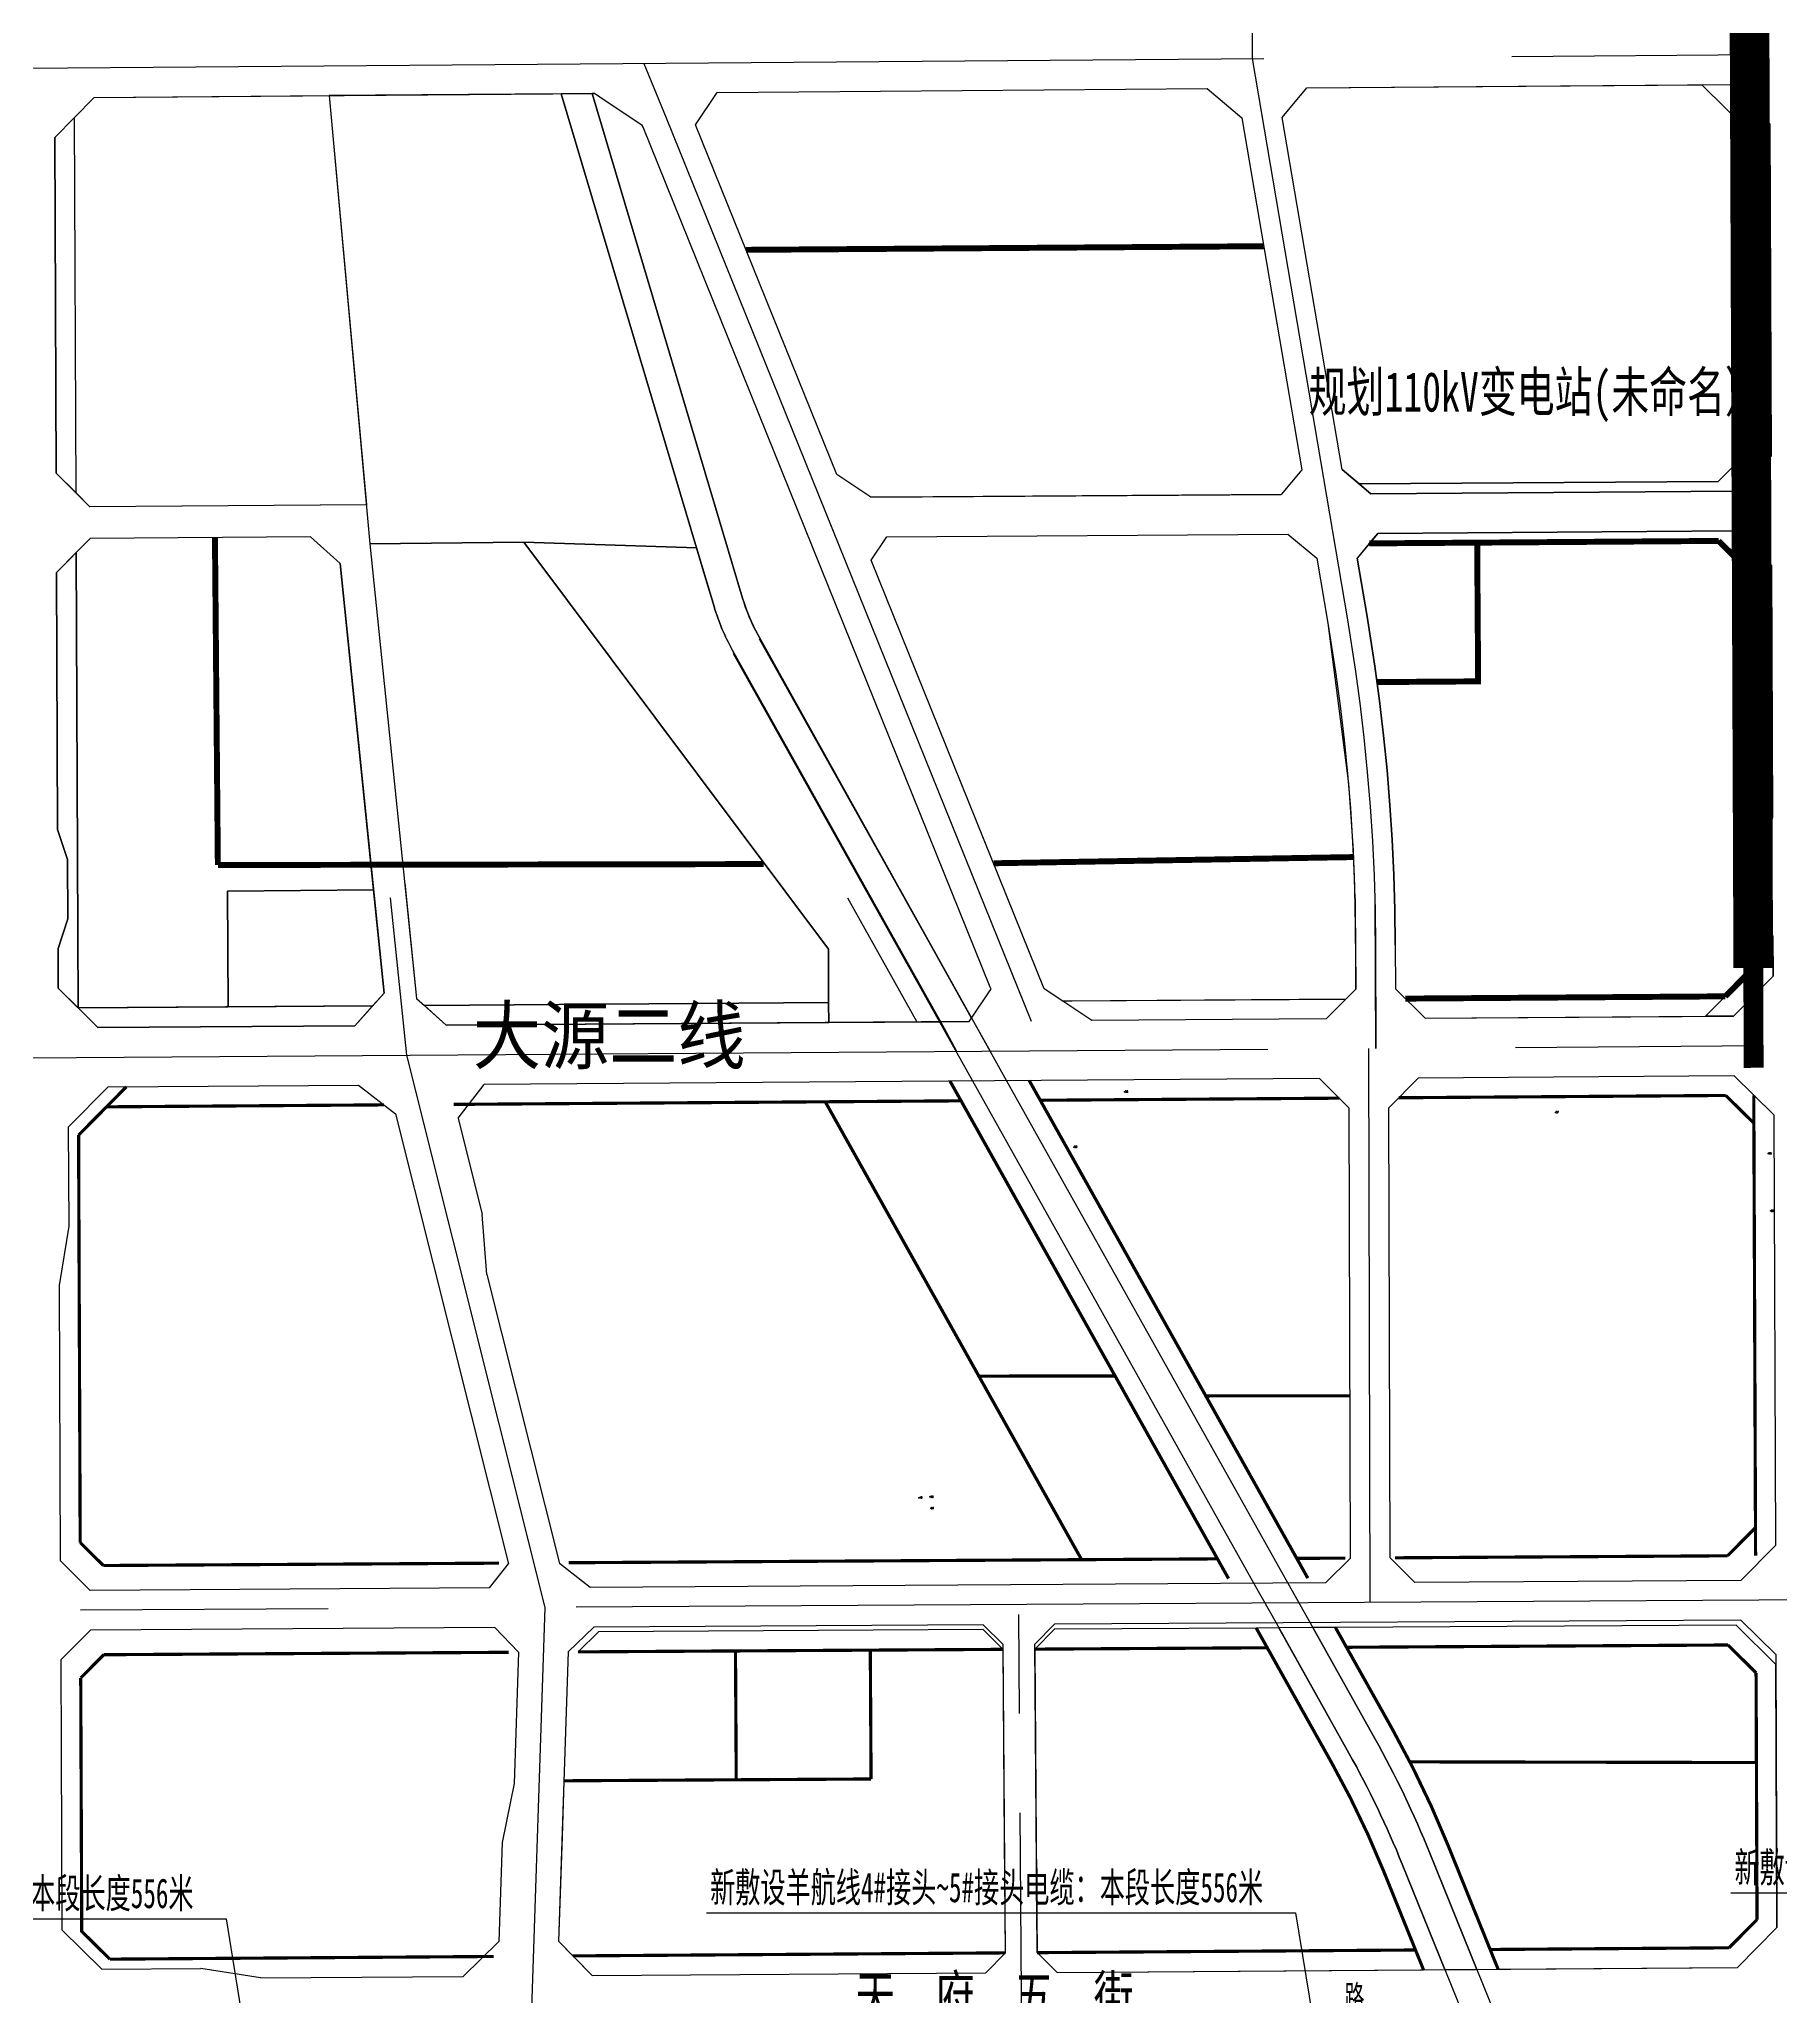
# Model space of a CAD drawing. Header units: inches. Extents: x 18881 to 228805, y 6048 to 210487.
# Drawn here: x 216483 to 217361, y 205409 to 206397 of the extents above; entities that cross this region are included whole.
import ezdxf

# ---------------------------------------------------------------- set-up
doc = ezdxf.new("R2010")
doc.units = ezdxf.units.IN
doc.header["$LTSCALE"] = 10
doc.header["$MEASUREMENT"] = 0
for name, pattern in [('CENTER', [2, 1.25, -0.25, 0.25, -0.25]), ('DASHED', [0.75, 0.5, -0.25]), ('DASHEDX2', [1.5, 1, -0.5])]:
    doc.linetypes.add(name, pattern=pattern)
for name, color, linetype in [('110kV羊航线现状', 7, 'Continuous'), ('1名称', 7, 'Continuous'), ('1地块界线', 7, 'DASHEDX2'), ('1河流-岸线', 4, 'Continuous'), ('1道路中线', 7, 'CENTER'), ('1道路名称', 7, 'Continuous'), ('1道路红线', 7, 'Continuous'), ('80m线', 7, 'DASHED'), ('B-C', 233, 'Continuous'), ('B-C2', 220, 'Continuous'), ('B-C53', 241, 'Continuous'), ('B-E1', 151, 'Continuous'), ('B-G12', 102, 'Continuous'), ('B-R2', 51, 'Continuous'), ('B-R21', 51, 'Continuous'), ('Error_Layer', 7, 'Continuous'), ('g规划电缆隧道', 1, 'Continuous'), ('ZDH', 1, 'Continuous'), ('粘贴', 7, 'Continuous'), ('防护绿地', 5, 'Continuous')]:
    doc.layers.add(name, color=color, linetype=linetype)
doc.styles.add('GTF_XW', font='', dxfattribs={"width": 0.85})
doc.styles.add('HZ', font='rs.shx', dxfattribs={"width": 0.8, "bigfont": 'hztxt.shx'})
doc.styles.add('LY', font='simhei.ttf', dxfattribs={"height": 110})
doc.styles.add('宋体', font='', dxfattribs={"width": 0.9})
doc.styles.get('GTF_XW').set_extended_font_data('SimSun')
doc.styles.get('宋体').set_extended_font_data('SimSun')

msp = doc.modelspace()

# ---------------------------------------------------------------- linework, layer by layer
at = {"layer": '110kV羊航线现状', "color": 0}
for p, q in [((217336.18, 205461.77), (217633.38, 205461.77)), ((216280.07, 205448.7), (216577.26, 205448.7)), ((216577.26, 205448.7), (216588.7, 205378.19, 0.11)), ((216819.53, 205451.68), (217116.72, 205451.68)), ((217116.72, 205451.68), (217128.17, 205381.17, 0.11))]:
    msp.add_line(p, q, dxfattribs=at)
at = {"layer": '1地块界线', "color": 8, "ltscale": 20, "const_width": 1.6, "flags": 128}
for points in [[(216942.39, 205871.37), (217082.88, 205620.37)], [(216982.35, 205871.65), (217122.86, 205620.61)], [(216526.93, 205868.45), (216502.87, 205844.12)], [(216947.97, 205861.41), (216692.05, 205859.61)], [(217138.74, 205862.75), (216987.92, 205861.69)], [(217168.74, 205862.96), (217333.67, 205864.12)], [(217347.85, 205850.1), (217333.67, 205864.12)], [(217347.79, 205864.22), (217348.71, 205631.96)], [(216516.97, 205858.38), (216656.91, 205859.37)], [(216879.48, 205860.93), (217008.77, 205629.93)], [(216503.68, 205638.54), (216502.87, 205844.12)], [(217025.66, 205722.6), (216956.94, 205722.53)], [(217144.12, 205712.62), (217071.4, 205712.54)], [(217334.56, 205631.88), (217348.66, 205646.12)], [(216515.35, 205626.98), (216503.68, 205638.54)], [(216714.88, 205628.17), (216515.35, 205626.98)], [(217077.3, 205630.34), (216750.03, 205628.38)], [(217166.82, 205630.87), (217334.56, 205631.88)], [(216969.23, 205584.69), (216754.83, 205583.41)], [(217102.41, 205585.49), (216985.23, 205584.79)], [(217334.77, 205586.88), (217142.38, 205585.73)], [(217348.95, 205572.83), (217334.77, 205586.88)], [(216515.56, 205581.98), (216503.95, 205570.26)], [(216719.83, 205583.2), (216515.56, 205581.98)], [(216834.58, 205518.89), (216834.19, 205583.89)], [(216902.58, 205519.29), (216902.19, 205584.29)], [(216503.95, 205570.26), (216504.46, 205442.41), (216518.63, 205428.39)], [(217348.95, 205572.83), (217349.44, 205448.38)], [(217174.34, 205527.93), (217349.13, 205527.58)], [(216902.58, 205519.29), (216747.65, 205518.37)], [(217335.34, 205434.12), (217349.44, 205448.38)], [(216518.63, 205428.39), (216712.16, 205429.75)], [(216752.16, 205430.03), (216970.31, 205431.56)], [(216986.31, 205431.67), (217177.18, 205433.01)], [(217214.82, 205433.27), (217335.34, 205434.12)]]:
    msp.add_lwpolyline(points, dxfattribs=at)
at = {"layer": '1地块界线', "color": 8, "ltscale": 20, "const_width": 1.6}
msp.add_lwpolyline([(217141.82, 205630.72), (217117.28, 205630.58)], dxfattribs=at)
at = {"layer": '1地块界线', "color": 8, "ltscale": 20, "const_width": 1.6, "flags": 128}
for points in [[(217096.83, 205595.45), (217134.87, 205527.49, -0.031618), (217161.22, 205472.52), (217181.21, 205423.04)], [(217136.8, 205595.69), (217165.41, 205544.59, -0.031618), (217193.67, 205485.63), (217218.85, 205423.3)]]:
    msp.add_lwpolyline(points, format="xyb", dxfattribs=at)
at = {"layer": '1河流-岸线', "color": 8, "lineweight": 5}
for p, q in [((216764.19, 206309.31), (216746.26, 206369.45)), ((216764.19, 206309.31), (216746.26, 206369.45)), ((216823.38, 206110.76), (216746.26, 206369.45)), ((216823.38, 206110.76), (216746.26, 206369.45)), ((216779.84, 206309.31), (216761.88, 206369.58)), ((216837.75, 206115.04), (216761.88, 206369.58)), ((216832.59, 206088.96), (216939.39, 205898.15))]:
    msp.add_line(p, q, dxfattribs=at)
at = {"layer": '1河流-岸线', "color": 8, "ltscale": 2}
for p, q in [((216823.38, 206110.76), (216746.26, 206369.45)), ((216837.75, 206115.04), (216761.88, 206369.58)), ((216832.59, 206088.96), (216939.39, 205898.15))]:
    msp.add_line(p, q, dxfattribs=at)
at = {"layer": '1河流-岸线', "color": 8, "lineweight": 5}
for points in [[(216819.24, 206124.66), (216819.24, 206124.66)], [(216819.24, 206124.66), (216819.24, 206124.66)], [(216834.92, 206124.53), (216834.92, 206124.53)], [(216834.92, 206124.53), (216834.92, 206124.53)]]:
    msp.add_lwpolyline(points, dxfattribs=at)
at = {"layer": '1河流-岸线', "color": 8}
for points in [[(216845.68, 206096.29), (216954.21, 205901.45)], [(216846.18, 206094.46), (216954.21, 205901.45)], [(216833.09, 206087.14), (216937.08, 205901.33)], [(216902.07, 205963.88), (216937.08, 205901.33)], [(216902.07, 205963.88), (216937.08, 205901.33)], [(216902.07, 205963.88), (216937.08, 205901.33)], [(216919.26, 205963.88), (216954.21, 205901.45)], [(216919.26, 205963.88), (216954.21, 205901.45)], [(216919.26, 205963.88), (216954.21, 205901.45)], [(216953.81, 205871.45), (217095.7, 205617.95)], [(216970.93, 205871.57), (217112.83, 205618.05)]]:
    msp.add_lwpolyline(points, dxfattribs=at)
at = {"layer": '1河流-岸线', "color": 8, "linetype": 'DASHEDX2', "ltscale": 6}
for points in [[(216937.08, 205901.33), (216945.45, 205886.39)], [(216937.08, 205901.33), (216953.81, 205871.45)], [(216937.08, 205901.33), (216953.81, 205871.45)], [(216954.21, 205901.45), (216962.57, 205886.51)], [(216954.21, 205901.45), (216962.57, 205886.51)], [(216954.21, 205901.45), (216970.93, 205871.57)], [(216954.21, 205901.45), (216970.93, 205871.57)], [(216939.39, 205898.15), (216945.74, 205886.39)], [(217095.7, 205617.95), (217106.85, 205598.01)], [(217112.83, 205618.05), (217123.99, 205598.12)], [(217191.96, 205423.11), (217204.04, 205393.2)], [(217208.09, 205423.23), (217220.17, 205393.31)]]:
    msp.add_lwpolyline(points, dxfattribs=at)
at = {"layer": '1河流-岸线', "color": 8}
for points in [[(217106.85, 205598.01), (217143.59, 205532.38, -0.031618), (217170.49, 205476.27), (217191.96, 205423.11)], [(217123.99, 205598.12), (217156.68, 205539.7, -0.031618), (217184.4, 205481.89), (217208.09, 205423.23)]]:
    msp.add_lwpolyline(points, format="xyb", dxfattribs=at)
at = {"layer": '1河流-岸线', "color": 8, "lineweight": 5}
for radius in [107.5, 92.5]:
    msp.add_arc((216926.4, 206141.47), radius, 196.59958, 209.23558, dxfattribs=at)
at = {"layer": '1河流-岸线', "color": 8, "ltscale": 2}
for radius in [107.5, 92.5]:
    msp.add_arc((216926.4, 206141.47), radius, 196.59958, 209.23558, dxfattribs=at)
at = {"layer": '1道路中线', "color": 8, "ltscale": 50}
for p, q in [((216660.09, 205963.88), (216668.22, 205884.45)), ((217378.8, 205609.64), (216478.82, 205604.26))]:
    msp.add_line(p, q, dxfattribs=at)
at = {"layer": '1道路中线', "color": 8, "linetype": 'CENTER', "ltscale": 20}
msp.add_line((216979.57, 205252.25), (216977.08, 205607.24), dxfattribs=at)
at = {"layer": '1道路中线', "color": 8, "ltscale": 50}
for points in [[(217093.61, 206886.06), (217094.72, 206387.23), (217133.77, 206157.49), (217142.86, 206104.03), (217142.86, 206104.03), (217146.75, 206079.24), (217149.09, 206061.95), (217151.13, 206044.62), (217152.87, 206027.25), (217154.3, 206009.85), (217155.43, 205992.44), (217156.26, 205975), (217156.78, 205957.56), (217156.99, 205940.11), (217157.18, 205887.88)], [(215461.69, 206374.22), (216475.73, 206382.3), (217375.71, 206389.47), (217980.01, 206393.68), (218010.23, 206393.9), (218375.68, 206396.45)], [(216788.05, 206384.79), (216788.05, 206384.79), (216788.05, 206384.79), (216799.16, 206357.25), (216983.3, 205901.66), (216983.3, 205901.66), (216983.3, 205901.66), (216983.3, 205901.66)], [(217157.18, 205887.88), (217156.91, 205963.59)], [(217157.18, 205887.88), (217156.91, 205963.59)], [(217157.18, 205887.88), (217156.91, 205963.59)], [(217157.18, 205887.88), (217156.91, 205963.59)], [(217157.18, 205887.88), (217156.91, 205963.59)], [(215274.27, 205874.66), (216477.71, 205883.11), (217377.69, 205889.43)], [(216353.62, 205882.24), (216477.71, 205883.11), (217377.69, 205889.43)], [(216353.62, 205882.24), (216477.71, 205883.11), (217377.69, 205889.43)], [(216353.62, 205882.24), (216477.71, 205883.11), (217377.69, 205889.43)], [(216353.62, 205882.24), (216477.71, 205883.11), (217377.69, 205889.43)], [(216399.78, 205882.56), (216477.71, 205883.11), (217377.69, 205889.43)], [(216668.22, 205884.45), (216738.09, 205605.81)], [(217154.38, 205608.3), (217153.68, 205887.85)], [(216738.09, 205605.81), (216716.66, 204969.75), (216699.52, 204460.72)]]:
    msp.add_lwpolyline(points, dxfattribs=at)
at = {"layer": '1道路红线', "color": 8}
for p, q in [((216490.87, 206347.42), (216510.79, 206367.58)), ((216510.79, 206367.58), (216763.15, 206369.59)), ((216825.02, 206370.08), (217072.14, 206372.05)), ((217072.14, 206372.05), (217089.65, 206357.38)), ((217109.91, 206357.54), (217122.39, 206372.45)), ((217122.39, 206372.45), (217335.77, 206374.15)), ((217355.85, 206354.31), (217335.77, 206374.15)), ((217089.65, 206357.38), (217119.85, 206179.73)), ((217140.11, 206179.88), (217109.91, 206357.54)), ((216491.54, 206177.99), (216490.87, 206347.42)), ((217356.52, 206186.56), (217355.85, 206354.31)), ((216508.61, 206161.1), (216491.54, 206177.99)), ((217119.85, 206179.73), (217109.44, 206167.32)), ((217140.11, 206179.88), (217154.7, 206167.64)), ((217339.09, 206168.94), (217356.52, 206186.56)), ((217154.7, 206167.64), (217339.09, 206168.94)), ((216647.84, 206162.08), (216508.61, 206161.1)), ((217339.16, 206148.94), (217158.1, 206147.66)), ((217356.73, 206131.56), (217339.16, 206148.94)), ((216491.74, 206127.99), (216508.67, 206145.1)), ((216619.76, 206145.88), (216508.67, 206145.1)), ((216619.76, 206145.88), (216634.79, 206132.41)), ((217112.84, 206147.35), (217127.43, 206135.11)), ((217158.1, 206147.66), (217147.69, 206135.25)), ((216634.79, 206132.41), (216656.97, 205915.79)), ((217127.43, 206135.11), (217133, 206102.35)), ((217152.72, 206105.7), (217147.69, 206135.25)), ((217357.24, 206004.29), (217356.73, 206131.56)), ((216492.25, 205998.21), (216491.74, 206127.99)), ((217352.3, 205989.27), (217357.24, 206004.29)), ((216497.31, 205983.23), (216492.25, 205998.21)), ((216497.43, 205953.23), (216497.31, 205983.23)), ((217352.42, 205959.27), (217352.3, 205989.27)), ((217352.42, 205959.27), (217352.4, 205963.88)), ((216492.49, 205938.21), (216497.43, 205953.23)), ((216492.49, 205938.21), (216497.43, 205953.23)), ((217352.42, 205959.27), (217357.48, 205944.29)), ((217352.42, 205959.27), (217357.48, 205944.29)), ((217357.56, 205924.29), (217357.48, 205944.29)), ((217357.56, 205924.29), (217357.48, 205944.29)), ((216492.57, 205918.21), (216492.49, 205938.21)), ((216492.57, 205918.21), (216492.49, 205938.21)), ((217146.99, 205940.07), (217147.08, 205917.81)), ((217146.99, 205940.07), (217147.08, 205917.81)), ((217166.99, 205940.14), (217167.07, 205917.95)), ((217166.99, 205940.14), (217167.07, 205917.95)), ((217337.64, 205904.15), (217357.56, 205924.29)), ((217337.64, 205904.15), (217357.56, 205924.29)), ((216512.65, 205898.35), (216492.57, 205918.21)), ((216512.65, 205898.35), (216492.57, 205918.21)), ((216656.97, 205915.79), (216642.16, 205899.26)), ((216673.34, 205913.06), (216688.26, 205899.59)), ((217147.08, 205917.81), (217132.13, 205902.7)), ((217147.08, 205917.81), (217132.13, 205902.7)), ((217167.07, 205917.95), (217182.13, 205903.05)), ((217167.07, 205917.95), (217182.13, 205903.05)), ((216952.13, 205901.44), (216734.13, 205899.91)), ((217132.13, 205902.7), (217014.01, 205901.87)), ((217182.13, 205903.05), (217337.64, 205904.15)), ((217182.13, 205903.05), (217337.64, 205904.15)), ((216642.16, 205899.26), (216512.65, 205898.35)), ((216734.13, 205899.91), (216688.36, 205899.59)), ((217358.91, 205582.02), (217359.46, 205444.29))]:
    msp.add_line(p, q, dxfattribs=at)
for points in [[(216902.43, 206165.87), (217109.44, 206167.32)], [(216910.48, 206145.93), (217112.84, 206147.35)], [(217133, 206102.35), (217136.86, 206077.82), (217139.17, 206060.69), (217141.19, 206043.53), (217142.91, 206026.34), (217144.33, 206009.12), (217145.45, 205991.88), (217146.26, 205974.62), (217146.78, 205957.35), (217146.99, 205940.07)], [(217166.99, 205940.14), (217166.78, 205957.77), (217166.25, 205975.39), (217165.42, 205993), (217164.28, 206010.59), (217162.83, 206028.16), (217161.07, 206045.7), (217159.01, 206063.2), (217156.65, 206080.67), (217152.72, 206105.7)], [(216667.37, 205971.29), (216673.34, 205913.06)], [(216497.39, 205963.88), (216497.43, 205953.23)], [(216497.39, 205963.88), (216497.43, 205953.23)], [(216656.97, 205915.79), (216651.63, 205967.92)], [(216656.97, 205915.79), (216652.05, 205963.88)], [(216656.97, 205915.79), (216652.05, 205963.88)], [(216668.13, 205963.88), (216673.34, 205913.06)], [(216668.13, 205963.88), (216673.34, 205913.06)], [(217146.58, 205963.88), (217146.78, 205957.35), (217146.99, 205940.07)], [(217146.58, 205963.88), (217146.78, 205957.35), (217146.99, 205940.07)], [(217147.08, 205917.81), (217146.91, 205963.56)], [(217147.08, 205917.81), (217146.91, 205963.56)], [(217352.42, 205959.27), (217352.4, 205963.88)], [(217352.42, 205959.27), (217352.4, 205963.88)], [(217352.42, 205959.27), (217352.4, 205963.88)], [(217352.42, 205959.27), (217352.4, 205963.88)], [(216492.49, 205938.21), (216497.43, 205953.23)], [(216492.49, 205938.21), (216497.43, 205953.23)], [(216492.49, 205938.21), (216497.43, 205953.23)], [(217352.42, 205959.27), (217357.48, 205944.29)], [(217352.42, 205959.27), (217357.48, 205944.29)], [(217352.42, 205959.27), (217357.48, 205944.29)], [(217352.42, 205959.27), (217357.48, 205944.29)], [(217357.56, 205924.29), (217357.48, 205944.29)], [(217357.56, 205924.29), (217357.48, 205944.29)], [(217357.56, 205924.29), (217357.48, 205944.29)], [(217357.56, 205924.29), (217357.48, 205944.29)], [(216492.57, 205918.21), (216492.49, 205938.21)], [(216492.57, 205918.21), (216492.49, 205938.21)], [(216492.57, 205918.21), (216492.49, 205938.21)], [(217146.99, 205940.07), (217147.08, 205917.81)], [(217166.99, 205940.14), (217167.07, 205917.95)], [(217337.64, 205904.15), (217357.56, 205924.29)], [(217337.64, 205904.15), (217357.56, 205924.29)], [(217337.64, 205904.15), (217357.56, 205924.29)], [(217337.64, 205904.15), (217357.56, 205924.29)], [(216512.65, 205898.35), (216492.57, 205918.21)], [(216512.65, 205898.35), (216492.57, 205918.21)], [(216512.65, 205898.35), (216492.57, 205918.21)], [(216673.34, 205913.06), (216688.26, 205899.59)], [(216673.34, 205913.06), (216688.26, 205899.59)], [(216673.34, 205913.06), (216688.26, 205899.59)], [(217147.08, 205917.81), (217132.13, 205902.7)], [(217147.08, 205917.81), (217132.13, 205902.7)], [(217147.08, 205917.81), (217132.13, 205902.7)], [(217167.07, 205917.95), (217182.13, 205903.05)], [(217182.13, 205903.05), (217167.07, 205917.95)], [(217182.13, 205903.05), (217167.07, 205917.95)], [(217182.13, 205903.05), (217337.64, 205904.15)], [(217182.13, 205903.05), (217337.64, 205904.15)], [(217182.13, 205903.05), (217337.64, 205904.15)], [(217182.13, 205903.05), (217337.64, 205904.15)], [(216642.16, 205899.26), (216512.65, 205898.35)], [(216642.16, 205899.26), (216512.65, 205898.35)], [(216642.16, 205899.26), (216512.65, 205898.35)], [(217128.71, 205872.68), (216707.49, 205869.72)], [(217143.75, 205857.78), (217128.71, 205872.68)], [(217178.71, 205873.03), (217163.75, 205857.92)], [(217178.71, 205873.03), (217337.75, 205874.15)], [(217357.83, 205854.29), (217337.75, 205874.15)], [(216517.77, 205868.39), (216497.85, 205848.25)], [(216517.77, 205868.39), (216644.11, 205869.28), (216662.76, 205854.83), (216719.67, 205627.84)], [(216694.24, 205852.62), (216707.49, 205869.72)], [(216694.24, 205852.62), (216706.4, 205804.12)], [(217144.32, 205630.74), (217143.75, 205857.78)], [(217164.32, 205630.86), (217163.75, 205857.92)], [(217357.83, 205854.29), (217358.69, 205637.02)], [(216498.05, 205798.25), (216497.85, 205848.25)], [(216708.85, 205773.81), (216706.4, 205804.12)], [(216493.17, 205768.23), (216498.05, 205798.25)], [(216708.85, 205773.81), (216745.41, 205628)], [(216493.72, 205629.35), (216493.17, 205768.23)], [(217341.26, 205619.42), (217358.69, 205637.02)], [(216508.78, 205614.44), (216493.72, 205629.35)], [(216710.21, 205615.64), (216719.67, 205627.84)], [(216760.95, 205615.95), (216745.41, 205628)], [(217131.86, 205618.16), (217144.32, 205630.74)], [(217176.85, 205618.43), (217164.32, 205630.86)], [(216710.21, 205615.64), (216508.78, 205614.44)], [(217131.86, 205618.16), (216760.95, 205615.95)], [(217341.26, 205619.42), (217176.85, 205618.43)], [(216712.74, 205595.66), (216508.86, 205594.44)], [(216712.74, 205595.66), (216724.82, 205583.24)], [(216762.76, 205595.96), (216749.84, 205583.39)], [(216959.15, 205597.13), (216762.76, 205595.96)], [(216959.15, 205597.13), (216969.22, 205587.19)], [(216995.15, 205597.35), (216985.22, 205587.29)], [(217341.34, 205599.42), (216995.15, 205597.35)], [(217341.34, 205599.42), (217358.91, 205582.02)], [(216508.86, 205594.44), (216493.92, 205579.35)], [(216970.31, 205431.56), (216969.22, 205587.19)], [(216986.31, 205431.67), (216985.22, 205587.29)], [(216493.92, 205579.35), (216494.46, 205443.22)], [(216724.82, 205583.24), (216722.59, 205517.04)], [(216749.84, 205583.39), (216744.92, 205437.46)], [(216722.59, 205517.04), (216716.58, 205487.22)], [(216716.58, 205487.22), (216714.9, 205437.25)], [(216514.53, 205423.36), (216494.46, 205443.22)], [(216714.9, 205437.25), (216696.81, 205419.64)], [(216744.92, 205437.46), (216761.83, 205420.1)], [(217339.54, 205424.15), (217359.46, 205444.29)], [(216970.31, 205431.56), (216960.38, 205421.49)], [(216986.31, 205431.67), (216996.38, 205421.74)], [(216514.53, 205423.36), (216564.53, 205423.71)], [(216594.57, 205418.92), (216564.53, 205423.71)], [(216594.57, 205418.92), (216696.81, 205419.64)], [(216761.83, 205420.1), (216960.38, 205421.49)], [(216996.38, 205421.74), (217339.54, 205424.15)]]:
    msp.add_lwpolyline(points, dxfattribs=at)
at = {"layer": '80m线', "color": 8, "ltscale": 150, "const_width": 3, "flags": 128}
for points in [[(216839.5, 206290.72), (217100.67, 206292.55)], [(216571.65, 206145.55), (216573.12, 205980.36)], [(217330.06, 206143.87), (217153.88, 206142.63)], [(217157.73, 206072.66), (217208.77, 206073.02), (217208.28, 206143.02)], [(217346.75, 206127.37), (217330.06, 206143.87)], [(217347.54, 205928.38), (217346.75, 206127.37)], [(216848.33, 205980.85), (216573.12, 205980.36)], [(217145.97, 205984.38), (216964.42, 205981.25)], [(217333.43, 205914.12), (217347.54, 205928.38)], [(217172.09, 205912.98), (217333.43, 205914.12)]]:
    msp.add_lwpolyline(points, dxfattribs=at)
at = {"layer": 'B-C', "color": 8}
for points in [[(217161.22, 205472.52, 0.031618), (217134.87, 205527.49), (217102.41, 205585.49), (216985.23, 205584.79), (216985.91, 205488.12), (216986.31, 205431.67), (217177.18, 205433.01)], [(217349.13, 205527.58), (217174.34, 205527.93, -0.022478), (217193.67, 205485.63), (217214.82, 205433.27), (217335.34, 205434.12), (217349.44, 205448.38)]]:
    msp.add_lwpolyline(points, format="xyb", close=True, dxfattribs=at)
msp.add_lwpolyline([(216969.91, 205488.26), (216969.23, 205584.69), (216902.19, 205584.29), (216902.58, 205519.29), (216747.65, 205518.37), (216746.7, 205490.23), (216744.92, 205437.46), (216752.16, 205430.03), (216970.31, 205431.56)], close=True, dxfattribs=at)
at = {"layer": 'B-C2', "color": 8}
msp.add_lwpolyline([(217122.39, 206372.45), (217321.66, 206374.04), (217345.87, 206350.12), (217346.5, 206190.65), (217329.9, 206173.87), (217148.79, 206172.6), (217140.11, 206179.88), (217109.91, 206357.54)], close=True, dxfattribs=at)
at = {"layer": 'B-C53', "color": 8}
msp.add_lwpolyline([(217348.95, 205572.83), (217334.77, 205586.88), (217142.38, 205585.73), (217165.41, 205544.59, -0.009133), (217174.34, 205527.93), (217349.13, 205527.58)], format="xyb", close=True, dxfattribs=at)
at = {"layer": 'B-E1', "color": 8}
for points in [[(216761.88, 206369.58), (216746.26, 206369.45), (216814.53, 206140.45), (216823.38, 206110.76, 0.055191), (216832.59, 206088.96), (216937.61, 205901.34), (216952.13, 205901.44), (216953.27, 205903.14), (216845.5, 206096.62, -0.055191), (216837.75, 206115.04)], [(217156.68, 205539.7), (217125.38, 205595.63), (217108.25, 205595.52), (217143.59, 205532.38, -0.031618), (217170.49, 205476.27), (217191.96, 205423.11), (217208.09, 205423.23), (217184.4, 205481.89, 0.031618)]]:
    msp.add_lwpolyline(points, format="xyb", close=True, dxfattribs=at)
at = {"layer": 'B-G12', "color": 8}
for points in [[(216814.53, 206140.45), (216746.26, 206369.45), (216629.25, 206368.52), (216649.85, 206142.43), (216727.46, 206143.25)], [(217321.66, 206374.04), (217335.77, 206374.15), (217355.85, 206354.31), (217356.52, 206186.56), (217339.09, 206168.94), (217154.7, 206167.64), (217148.79, 206172.6), (217329.9, 206173.87), (217346.5, 206190.65), (217345.87, 206350.12)], [(216500.83, 206357.5), (216490.87, 206347.42), (216491.54, 206177.99), (216501.58, 206168.06)], [(217339.16, 206148.94), (217356.73, 206131.56), (217357.24, 206004.29), (217352.3, 205989.27), (217352.42, 205959.27), (217357.48, 205944.29), (217357.56, 205924.29), (217337.64, 205904.15), (217323.47, 205904.05), (217347.54, 205928.38), (217347.4, 205964.22), (217347.16, 206024.22), (217346.75, 206127.37), (217330.06, 206143.87), (217153.88, 206142.63), (217158.1, 206147.66)], [(216492.57, 205918.21), (216502.61, 205908.28), (216501.7, 206138.06), (216491.74, 206127.99), (216492.25, 205998.21), (216497.31, 205983.23), (216497.43, 205953.23), (216492.49, 205938.21)], [(216999.23, 205911.77), (217004.07, 205911.8), (217141.09, 205912.77), (217142.09, 205912.77), (217132.13, 205902.7), (217014.01, 205901.87)], [(216651.18, 205909.33), (216502.61, 205908.28), (216512.65, 205898.35), (216642.16, 205899.26)], [(216881.14, 205910.94), (216677.27, 205909.51), (216688.26, 205899.59), (216734.13, 205899.91), (216881.21, 205900.94)], [(217096.83, 205595.45), (216995.16, 205594.85), (216985.23, 205584.79), (217102.41, 205585.49)], [(217358.93, 205577.02), (217338.85, 205596.9), (217136.8, 205595.69), (217142.38, 205585.73), (217334.77, 205586.88), (217348.95, 205572.83), (217349.44, 205448.38), (217335.34, 205434.12), (217214.82, 205433.27), (217218.85, 205423.3), (217339.54, 205424.15), (217359.46, 205444.29)], [(216959.16, 205594.63), (216765.17, 205593.47), (216754.83, 205583.41), (216969.23, 205584.69)], [(216970.31, 205431.56), (216752.16, 205430.03), (216761.83, 205420.1), (216960.38, 205421.49)], [(217177.18, 205433.01), (216986.31, 205431.67), (216996.38, 205421.74), (217181.21, 205423.04)]]:
    msp.add_lwpolyline(points, close=True, dxfattribs=at)
for points in [[(216787.57, 206352.57), (216787.2, 206353.5), (216765.81, 206367.81), (216763.15, 206369.59), (216761.88, 206369.58), (216834.92, 206124.53), (216837.75, 206115.04, 0.054159), (216845.5, 206096.62), (216953.27, 205903.14), (216962.52, 205916.96), (216963.07, 205917.79), (216962.7, 205918.72)], [(216832.59, 206088.96, -0.055191), (216823.38, 206110.76), (216819.24, 206124.66), (216814.53, 206140.45), (216727.48, 206143.25), (216727.43, 206143.25), (216881.14, 205937.94), (216881.14, 205910.94), (216881.21, 205900.94), (216937.61, 205901.34)], [(217170.49, 205476.27, 0.031618), (217143.59, 205532.38), (217108.25, 205595.52), (217096.83, 205595.45), (217134.87, 205527.49, -0.031618), (217161.22, 205472.52), (217181.21, 205423.04), (217191.96, 205423.11)], [(217193.67, 205485.63, 0.031618), (217165.41, 205544.59), (217136.8, 205595.69), (217125.38, 205595.63), (217156.68, 205539.7, -0.031618), (217184.4, 205481.89), (217208.09, 205423.23), (217218.85, 205423.3)]]:
    msp.add_lwpolyline(points, format="xyb", close=True, dxfattribs=at)
at = {"layer": 'B-R2', "color": 8}
msp.add_lwpolyline([(216648.06, 206162.08), (216508.61, 206161.1), (216501.58, 206168.06), (216500.83, 206357.5), (216510.79, 206367.58), (216629.25, 206368.52)], close=True, dxfattribs=at)
at = {"layer": 'B-R21', "color": 8}
for points in [[(216902.43, 206165.87), (216885.25, 206177.37), (216814.07, 206353.71), (216825.02, 206370.08), (217072.14, 206372.05), (217089.65, 206357.38), (217119.85, 206179.73), (217109.44, 206167.32), (216908.7, 206165.91)], [(216651.63, 205967.92), (216634.79, 206132.41), (216619.76, 206145.88), (216508.67, 206145.1), (216501.7, 206138.06), (216502.61, 205908.28), (216578.35, 205908.81), (216577.94, 205967.12)], [(216881.14, 205910.94), (216881.14, 205937.94), (216727.43, 206143.25), (216649.85, 206142.43), (216673.34, 205913.06), (216677.27, 205909.51)], [(216902.66, 206134.25), (216910.48, 206145.93), (217112.84, 206147.35), (217127.43, 206135.11), (217133, 206102.36), (217143.34, 206021.5), (217145.67, 205987.7), (217146.49, 205968.11), (217146.99, 205940.07), (217147.08, 205917.81), (217142.09, 205912.77), (216999.23, 205911.77), (216989.96, 205917.98)], [(216651.18, 205909.33), (216656.97, 205915.79), (216651.63, 205967.92), (216577.94, 205967.12), (216578.35, 205908.81)]]:
    msp.add_lwpolyline(points, close=True, dxfattribs=at)
at = {"layer": 'Error_Layer', "color": 8}
for points in [[(216648.06, 206162.08), (216508.61, 206161.1), (216501.58, 206168.06), (216500.83, 206357.5), (216510.79, 206367.58), (216629.25, 206368.52)], [(216814.53, 206140.45), (216746.26, 206369.45), (216629.25, 206368.52), (216649.85, 206142.43), (216727.46, 206143.25)], [(216902.43, 206165.87), (216885.25, 206177.37), (216814.07, 206353.71), (216825.02, 206370.08), (217072.14, 206372.05), (217089.65, 206357.38), (217119.85, 206179.73), (217109.44, 206167.32), (216908.7, 206165.91)], [(217122.39, 206372.45), (217321.66, 206374.04), (217345.87, 206350.12), (217346.5, 206190.65), (217329.9, 206173.87), (217148.79, 206172.6), (217140.11, 206179.88), (217109.91, 206357.54)], [(217321.66, 206374.04), (217335.77, 206374.15), (217355.85, 206354.31), (217356.52, 206186.56), (217339.09, 206168.94), (217154.7, 206167.64), (217148.79, 206172.6), (217329.9, 206173.87), (217346.5, 206190.65), (217345.87, 206350.12)], [(216500.83, 206357.5), (216490.87, 206347.42), (216491.54, 206177.99), (216501.58, 206168.06)], [(217339.16, 206148.94), (217356.73, 206131.56), (217357.24, 206004.29), (217352.3, 205989.27), (217352.42, 205959.27), (217357.48, 205944.29), (217357.56, 205924.29), (217337.64, 205904.15), (217323.47, 205904.05), (217347.54, 205928.38), (217347.4, 205964.22), (217347.16, 206024.22), (217346.75, 206127.37), (217330.06, 206143.87), (217153.88, 206142.63), (217158.1, 206147.66)], [(216651.63, 205967.92), (216634.79, 206132.41), (216619.76, 206145.88), (216508.67, 206145.1), (216501.7, 206138.06), (216502.61, 205908.28), (216578.35, 205908.81), (216577.94, 205967.12)], [(216881.14, 205910.94), (216881.14, 205937.94), (216727.43, 206143.25), (216649.85, 206142.43), (216673.34, 205913.06), (216677.27, 205909.51)], [(216902.66, 206134.25), (216910.48, 206145.93), (217112.84, 206147.35), (217127.43, 206135.11), (217133, 206102.36), (217143.34, 206021.5), (217145.67, 205987.7), (217146.49, 205968.11), (217146.99, 205940.07), (217147.08, 205917.81), (217142.09, 205912.77), (216999.23, 205911.77), (216989.96, 205917.98)], [(217346.75, 206127.37), (217330.06, 206143.87), (217153.88, 206142.63), (217147.69, 206135.25), (217152.72, 206105.7), (217156.65, 206080.67), (217159.01, 206063.2), (217161.07, 206045.7), (217162.83, 206028.16), (217164.28, 206010.59), (217165.42, 205993), (217166.25, 205975.39), (217166.78, 205957.77), (217166.99, 205940.14), (217167.07, 205917.95), (217182.13, 205903.05), (217323.47, 205904.05), (217347.54, 205928.38), (217347.4, 205964.22), (217347.16, 206024.22)], [(216492.57, 205918.21), (216502.61, 205908.28), (216501.7, 206138.06), (216491.74, 206127.99), (216492.25, 205998.21), (216497.31, 205983.23), (216497.43, 205953.23), (216492.49, 205938.21)], [(216651.18, 205909.33), (216656.97, 205915.79), (216651.63, 205967.92), (216577.94, 205967.12), (216578.35, 205908.81)], [(216999.23, 205911.77), (217004.07, 205911.8), (217141.09, 205912.77), (217142.09, 205912.77), (217132.13, 205902.7), (217014.01, 205901.87)], [(216651.18, 205909.33), (216502.61, 205908.28), (216512.65, 205898.35), (216642.16, 205899.26)], [(216881.14, 205910.94), (216677.27, 205909.51), (216688.26, 205899.59), (216734.13, 205899.91), (216881.21, 205900.94)]]:
    msp.add_lwpolyline(points, close=True, dxfattribs=at)
for points in [[(216761.88, 206369.58), (216746.26, 206369.45), (216814.53, 206140.45), (216823.38, 206110.76, 0.055191), (216832.59, 206088.96), (216937.61, 205901.34), (216952.13, 205901.44), (216953.27, 205903.14), (216845.5, 206096.62, -0.055191), (216837.75, 206115.04)], [(216787.57, 206352.57), (216787.2, 206353.5), (216765.81, 206367.81), (216763.15, 206369.59), (216761.88, 206369.58), (216834.92, 206124.53), (216837.75, 206115.04, 0.054159), (216845.5, 206096.62), (216953.27, 205903.14), (216962.52, 205916.96), (216963.07, 205917.79), (216962.7, 205918.72)], [(216832.59, 206088.96, -0.055191), (216823.38, 206110.76), (216819.24, 206124.66), (216814.53, 206140.45), (216727.48, 206143.25), (216727.43, 206143.25), (216881.14, 205937.94), (216881.14, 205910.94), (216881.21, 205900.94), (216937.61, 205901.34)]]:
    msp.add_lwpolyline(points, format="xyb", close=True, dxfattribs=at)
at = {"layer": 'g规划电缆隧道', "color": 8}
for points, const_width in [([(217347.54, 205928.38), (217346.75, 206127.37), (217345.87, 206350.12), (217342.23, 207266.82)], 20), ([(217347.54, 205928.38), (217347.74, 205878.06)], 10)]:
    msp.add_lwpolyline(points, dxfattribs=dict(at, const_width=const_width))
at = {"layer": 'ZDH', "color": 8, "linetype": 'Continuous'}
for p in [(217030.47, 205865.98, 485.25), (217247.72, 205855.54, 485.72), (217004.8, 205838.08, 484.43), (217355, 205834.79, 488.67), (217356.21, 205805.86, 487.27), (216926.68, 205661.16, 483.18), (216932.28, 205661.55, 483.19), (216932.65, 205655.85, 483.18)]:
    msp.add_point(p, dxfattribs=at)
at = {"layer": '防护绿地', "color": 8}
msp.add_lwpolyline([(216890.61, 205963.88), (216925.67, 205901.25)], dxfattribs=at)

# ---------------------------------------------------------------- texts
at = {"color": 0, "style": 'GTF_XW', "width": 0.62}
for s, height, p in [('新敷设羊航线3#接头~4#接头电缆：本段长度556米', 15, (217338.04, 205467.22, -0.13)), ('新敷设羊航线5#接头~6#接头电缆：本段长度556米', 15, (216281.93, 205454.15, -0.13)), ('新敷设羊航线4#接头~5#接头电缆：本段长度556米', 15, (216821.39, 205457.13, -0.13)), ('路', 12, (217141.33, 205403.25))]:
    msp.add_text(s, height=height, dxfattribs=at).set_placement(p)
at = {"layer": '1名称', "color": 8, "lineweight": 9, "style": '宋体', "width": 0.9}
msp.add_text('大源二线', height=28, rotation=359.99933, dxfattribs=at).set_placement((216701.76, 205880.39))
at = {"layer": '1道路名称', "color": 8, "linetype": 'Continuous', "style": '宋体', "width": 0.7}
msp.add_text('天  府  五  街', height=21, dxfattribs=at).set_placement((216894.74, 205398.92, 731.88))
at = {"layer": 'ZDH', "color": 8, "linetype": 'Continuous', "style": 'HZ', "width": 0.8}
for s, p in [('55', (217030.72, 205865.61, 485.25)), ('57', (217247.97, 205855.16, 485.72)), ('56', (217005.05, 205837.7, 484.43)), ('58', (217355.25, 205834.42, 488.67)), ('59', (217356.46, 205805.48, 487.27)), ('49', (216926.93, 205660.78, 483.18)), ('50', (216932.53, 205661.17, 483.19)), ('51', (216932.9, 205655.48, 483.18))]:
    msp.add_text(s, height=1, dxfattribs=at).set_placement(p)
at = {"layer": '粘贴', "color": 8, "lineweight": 5, "style": 'LY', "width": 0.7}
msp.add_text('规划110kV变电站(未命名）', height=20, dxfattribs=at).set_placement((217123.32, 206209.13))

doc.saveas('drawing.dxf')
